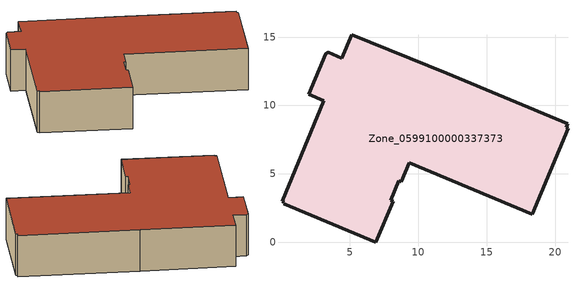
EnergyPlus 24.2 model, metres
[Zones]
Zone_0599100000337373
 floor ground (C_G): 0.16,2.82 0.2,2.93 0.04,3 3.11,10.33 2.01,10.81 3.24,13.76 3.41,13.88 4.42,13.45 5.14,15.18 12.07,12.36 20.89,8.66 20.79,8.41 20.93,8.35 18.3,2.07 9.33,5.83 8.75,4.43 8.56,4.5 7.98,3.09 8.15,3.02 6.89,0 z0
 wall outside (C_F): 20.89,8.66 12.07,12.36 5.14,15.18 4.42,13.45 3.41,13.88 3.24,13.76 2.01,10.81 3.11,10.33 0.04,3 0.2,2.93 0.16,2.82 6.89,0 8.15,3.02 7.98,3.09 8.56,4.5 8.75,4.43 9.33,5.83 18.3,2.07 20.93,8.35 20.79,8.41 20.89,8.66 z0:3.52
 roof outside (C_R): 0.2,2.93 0.16,2.82 6.89,0 8.15,3.02 7.98,3.09 8.56,4.5 8.75,4.43 9.33,5.83 18.3,2.07 20.93,8.35 20.79,8.41 20.89,8.66 12.07,12.36 5.14,15.18 4.42,13.45 3.41,13.88 3.24,13.76 2.01,10.81 3.11,10.33 0.04,3 z3.52
[BUILDING]
Pand.0599100000337373: North Axis=0; Terrain=City; Loads Convergence Tolerance Value=0.04; Temperature Convergence Tolerance Value=0.4; Solar Distribution=FullExterior; Maximum Number of Warmup Days=25; Minimum Number of Warmup Days=1
[Site:Location]
Rotterdam.The.Hague.AP_ZH_NLD Design_Conditions: Latitude=51.96; Longitude=4.45; Time Zone=1; Elevation=-4.5
[SITE:GROUNDTEMPERATURE:BUILDINGSURFACE]
18, 18, 18, 18, 18, 18, 18, 18, 18, 18, 18, 18
[MATERIAL] Thermal Absorptance=0.9; Solar Absorptance=0.7; Visible Absorptance=0.7
Name | Roughness | Thickness | Conductivity | Density | Specific Heat
G.TI.1975-1991 | MediumSmooth | 0.15 | 0.288461 | 540 | 1210
F.TI.1975-1991 | Rough | 0.3 | 0.230769 | 1920 | 840
R.TI.1975-1991 | MediumRough | 0.2 | 0.153846 | 1500 | 1000
[CONSTRUCTION]
C_G: G.TI.1975-1991
C_F: F.TI.1975-1991
C_R: R.TI.1975-1991
[ZONE]
Zone_0599100000337373: Type=1; Multiplier=1; Ceiling Height=Autocalculate; Volume=Autocalculate; Floor Area=autocalculate; Part of Total Floor Area=Yes
[ZONEINFILTRATION:DESIGNFLOWRATE]
Infil_Zone_0599100000337373: Zone or ZoneList or Space or SpaceList=Zone_0599100000337373; Schedule=AlwaysOn; Design Flow Rate Calculation Method=Flow/Area; Flow Rate per Floor Area=0.003; Constant Term Coefficient=1; Temperature Term Coefficient=0; Velocity Term Coefficient=0; Velocity Squared Term Coefficient=0
[HVACTEMPLATE:ZONE:IDEALLOADSAIRSYSTEM]
Zone_0599100000337373: Maximum Heating Supply Air Temperature=50; Minimum Cooling Supply Air Temperature=13; Maximum Heating Supply Air Humidity Ratio=0.0156; Minimum Cooling Supply Air Humidity Ratio=0.0077; Heating Limit=NoLimit; Cooling Limit=NoLimit; Dehumidification Control Type=ConstantSensibleHeatRatio; Cooling Sensible Heat Ratio=0.7; Dehumidification Setpoint=60; Humidification Control Type=None; Humidification Setpoint=30; Outdoor Air Method=None; Outdoor Air Flow Rate per Person=0.00944; Outdoor Air Flow Rate per Zone Floor Area=0; Outdoor Air Flow Rate per Zone=0; Demand Controlled Ventilation Type=None; Outdoor Air Economizer Type=NoEconomizer; Heat Recovery Type=None; Sensible Heat Recovery Effectiveness=0.7; Latent Heat Recovery Effectiveness=0.65
[ZONECONTROL:THERMOSTAT]
ThermostatControl_Zone_0599100000337373: Zone or ZoneList=Zone_0599100000337373; Control Type Schedule=DualSetpointControlType; Control 1=Thermostat_Zone_0599100000337373; Temperature Difference Between Cutout And Setpoint=0
[THERMOSTATSETPOINT:DUALSETPOINT]
Thermostat_Zone_0599100000337373: Heating Setpoint Temperature Schedule=HeatingSetpoint_Zone_0599100000337373; Cooling Setpoint Temperature Schedule=CoolingSetpoint_Zone_0599100000337373
[SCHEDULE:COMPACT]
HeatingSetpoint_Zone_0599100000337373: Through: 12/31, For: AllDays, Until: 24:00, 21
CoolingSetpoint_Zone_0599100000337373: Through: 12/31, For: AllDays, Until: 24:00, 24
DualSetpointControlType: Through: 12/31, For: AllDays, Until: 24:00, 4
AlwaysOn: Through: 12/31, For: AllDays, Until: 24:00, 1
